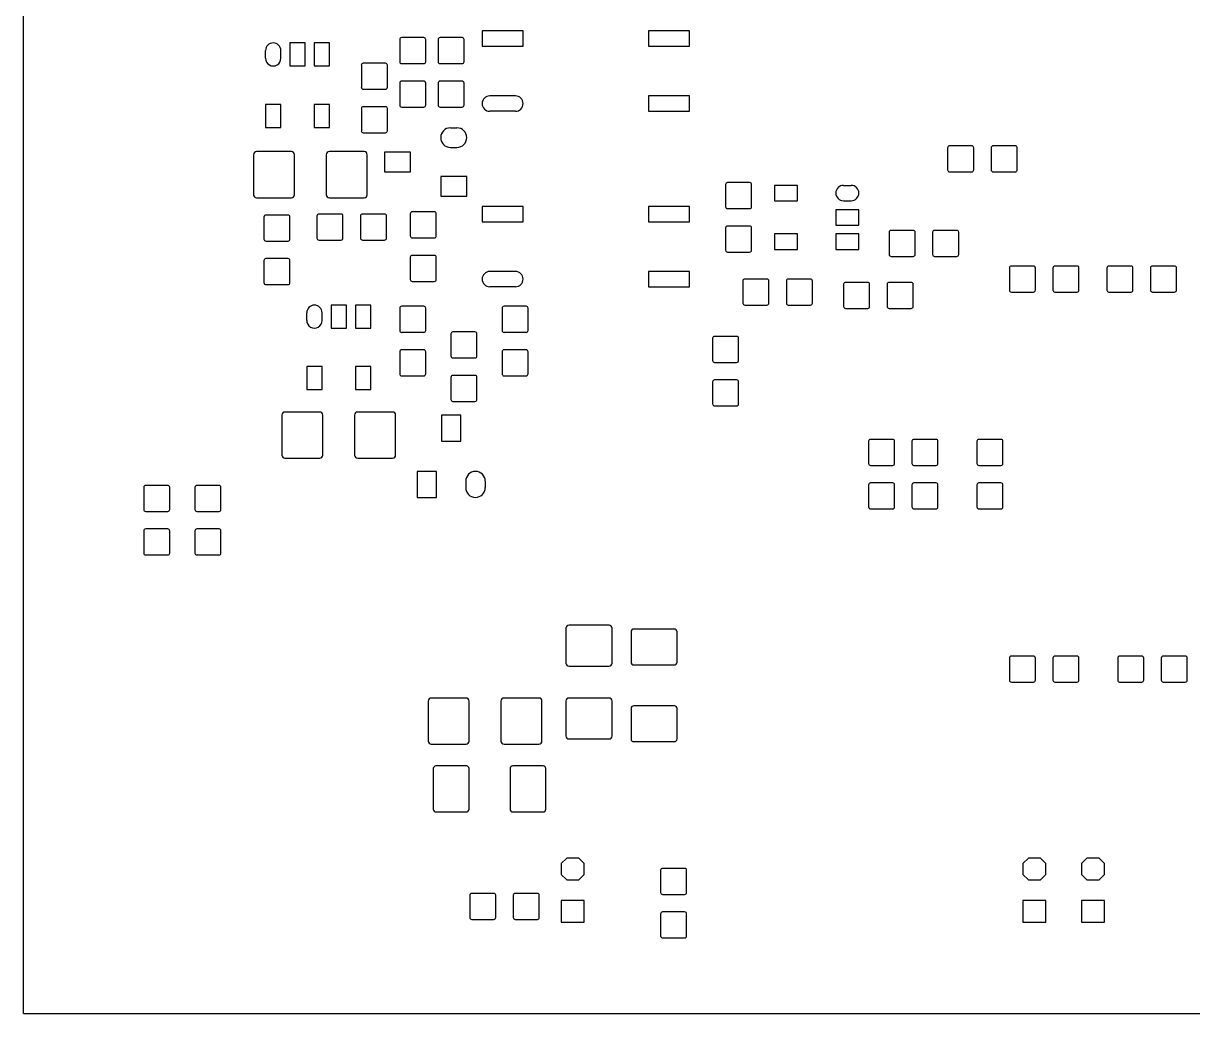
# Model space of a CAD drawing. Header units: millimetres. Extents: x 34 to 187, y 46 to 127.
# Drawn here: x 34.29 to 79.97, y 45.72 to 84.41 of the extents above; entities that cross this region are included whole.
import ezdxf

# ---------------------------------------------------------------- set-up
doc = ezdxf.new("R2010")
doc.units = ezdxf.units.MM
doc.layers.add('BottomPaste', color=16, linetype='Continuous')
doc.layers.add('KeepOutLayer', color=6, linetype='Continuous')

# ---------------------------------------------------------------- blocks, each defined once
blk = doc.blocks.new('RES_0603_B_2')
at = {"layer": 'BottomPaste'}
for p, q in [((-0.418, 0.508), (-1.282, 0.508)), ((1.282, 0.508), (0.418, 0.508)), ((-1.358, 0.432), (-1.358, -0.432)), ((-0.342, -0.432), (-0.342, 0.432)), ((0.342, 0.432), (0.342, -0.432)), ((1.358, -0.432), (1.358, 0.432)), ((-1.282, -0.508), (-0.418, -0.508)), ((0.418, -0.508), (1.282, -0.508))]:
    blk.add_line(p, q, dxfattribs=at)
for centre, start, end in [((-1.282, 0.432), 90, 180), ((-0.418, 0.432), 0, 90), ((0.418, 0.432), 90, 180), ((1.282, 0.432), 0, 90), ((-1.282, -0.432), 180, 270), ((-0.418, -0.432), 270, 0), ((0.418, -0.432), 180, 270), ((1.282, -0.432), 270, 0)]:
    blk.add_arc(centre, 0.0762, start, end, dxfattribs=at)
blk = doc.blocks.new('RES_0603_B_3')
at = {"layer": 'BottomPaste'}
for p, q in [((-0.418, 0.508), (-1.282, 0.508)), ((1.282, 0.508), (0.418, 0.508)), ((-1.358, 0.432), (-1.358, -0.432)), ((-0.342, -0.432), (-0.342, 0.432)), ((0.342, 0.432), (0.342, -0.432)), ((1.358, -0.432), (1.358, 0.432)), ((-1.282, -0.508), (-0.418, -0.508)), ((0.418, -0.508), (1.282, -0.508))]:
    blk.add_line(p, q, dxfattribs=at)
for centre, start, end in [((-1.282, 0.432), 90, 180), ((-0.418, 0.432), 0, 90), ((0.418, 0.432), 90, 180), ((1.282, 0.432), 0, 90), ((-1.282, -0.432), 180, 270), ((-0.418, -0.432), 270, 0), ((0.418, -0.432), 180, 270), ((1.282, -0.432), 270, 0)]:
    blk.add_arc(centre, 0.0762, start, end, dxfattribs=at)
blk = doc.blocks.new('RES_0603_B_20')
at = {"layer": 'BottomPaste'}
for p, q in [((-0.418, 0.508), (-1.282, 0.508)), ((1.282, 0.508), (0.418, 0.508)), ((-1.358, 0.432), (-1.358, -0.432)), ((-0.342, -0.432), (-0.342, 0.432)), ((0.342, 0.432), (0.342, -0.432)), ((1.358, -0.432), (1.358, 0.432)), ((-1.282, -0.508), (-0.418, -0.508)), ((0.418, -0.508), (1.282, -0.508))]:
    blk.add_line(p, q, dxfattribs=at)
for centre, start, end in [((-1.282, 0.432), 90, 180), ((-0.418, 0.432), 0, 90), ((0.418, 0.432), 90, 180), ((1.282, 0.432), 0, 90), ((-1.282, -0.432), 180, 270), ((-0.418, -0.432), 270, 0), ((0.418, -0.432), 180, 270), ((1.282, -0.432), 270, 0)]:
    blk.add_arc(centre, 0.0762, start, end, dxfattribs=at)
blk = doc.blocks.new('LED_0603_GREEN_B_22')
at = {"layer": 'BottomPaste'}
for p, q in [((-0.4, 0.45), (-1.25, 0.45)), ((-1.25, 0.45), (-1.25, -0.45)), ((-0.4, -0.45), (-0.4, 0.45)), ((0.612, 0.45), (0.4, 0.238)), ((0.4, 0.238), (0.4, -0.238)), ((1.038, 0.45), (0.612, 0.45)), ((1.25, 0.238), (1.038, 0.45)), ((1.25, -0.238), (1.25, 0.238)), ((-1.25, -0.45), (-0.4, -0.45)), ((0.4, -0.238), (0.612, -0.45)), ((0.612, -0.45), (1.038, -0.45)), ((1.038, -0.45), (1.25, -0.238))]:
    blk.add_line(p, q, dxfattribs=at)
blk = doc.blocks.new('TOSH_11_4C1_N_B_30')
at = {"layer": 'BottomPaste'}
for p, q in [((-2.45, 1.57), (-4.05, 1.57)), ((-4.05, 1.57), (-4.05, 0.97)), ((-2.45, 0.97), (-2.45, 1.57)), ((4.05, 1.57), (2.45, 1.57)), ((2.45, 1.57), (2.45, 0.97)), ((4.05, 0.97), (4.05, 1.57)), ((-4.05, 0.97), (-2.45, 0.97)), ((2.45, 0.97), (4.05, 0.97)), ((-2.75, -0.97), (-3.75, -0.97)), ((4.05, -0.97), (2.45, -0.97)), ((2.45, -0.97), (2.45, -1.57)), ((4.05, -1.57), (4.05, -0.97)), ((-2.75, -1.57), (-3.75, -1.57)), ((2.45, -1.57), (4.05, -1.57))]:
    blk.add_line(p, q, dxfattribs=at)
for centre, start, end in [((-3.75, -1.27), 90, 270), ((-2.75, -1.27), 270, 90)]:
    blk.add_arc(centre, 0.3, start, end, dxfattribs=at)
blk = doc.blocks.new('TOSH_11_4C1_N_B_31')
at = {"layer": 'BottomPaste'}
for p, q in [((-2.45, 1.57), (-4.05, 1.57)), ((-4.05, 1.57), (-4.05, 0.97)), ((-2.45, 0.97), (-2.45, 1.57)), ((4.05, 1.57), (2.45, 1.57)), ((2.45, 1.57), (2.45, 0.97)), ((4.05, 0.97), (4.05, 1.57)), ((-4.05, 0.97), (-2.45, 0.97)), ((2.45, 0.97), (4.05, 0.97)), ((-2.75, -0.97), (-3.75, -0.97)), ((4.05, -0.97), (2.45, -0.97)), ((2.45, -0.97), (2.45, -1.57)), ((4.05, -1.57), (4.05, -0.97)), ((-2.75, -1.57), (-3.75, -1.57)), ((2.45, -1.57), (4.05, -1.57))]:
    blk.add_line(p, q, dxfattribs=at)
for centre, start, end in [((-3.75, -1.27), 90, 270), ((-2.75, -1.27), 270, 90)]:
    blk.add_arc(centre, 0.3, start, end, dxfattribs=at)
blk = doc.blocks.new('RES_0603_B_39')
at = {"layer": 'BottomPaste'}
for p, q in [((-0.418, 0.508), (-1.282, 0.508)), ((1.282, 0.508), (0.418, 0.508)), ((-1.358, 0.432), (-1.358, -0.432)), ((-0.342, -0.432), (-0.342, 0.432)), ((0.342, 0.432), (0.342, -0.432)), ((1.358, -0.432), (1.358, 0.432)), ((-1.282, -0.508), (-0.418, -0.508)), ((0.418, -0.508), (1.282, -0.508))]:
    blk.add_line(p, q, dxfattribs=at)
for centre, start, end in [((-1.282, 0.432), 90, 180), ((-0.418, 0.432), 0, 90), ((0.418, 0.432), 90, 180), ((1.282, 0.432), 0, 90), ((-1.282, -0.432), 180, 270), ((-0.418, -0.432), 270, 0), ((0.418, -0.432), 180, 270), ((1.282, -0.432), 270, 0)]:
    blk.add_arc(centre, 0.0762, start, end, dxfattribs=at)
blk = doc.blocks.new('RES_0603_B_40')
at = {"layer": 'BottomPaste'}
for p, q in [((-0.418, 0.508), (-1.282, 0.508)), ((1.282, 0.508), (0.418, 0.508)), ((-1.358, 0.432), (-1.358, -0.432)), ((-0.342, -0.432), (-0.342, 0.432)), ((0.342, 0.432), (0.342, -0.432)), ((1.358, -0.432), (1.358, 0.432)), ((-1.282, -0.508), (-0.418, -0.508)), ((0.418, -0.508), (1.282, -0.508))]:
    blk.add_line(p, q, dxfattribs=at)
for centre, start, end in [((-1.282, 0.432), 90, 180), ((-0.418, 0.432), 0, 90), ((0.418, 0.432), 90, 180), ((1.282, 0.432), 0, 90), ((-1.282, -0.432), 180, 270), ((-0.418, -0.432), 270, 0), ((0.418, -0.432), 180, 270), ((1.282, -0.432), 270, 0)]:
    blk.add_arc(centre, 0.0762, start, end, dxfattribs=at)
blk = doc.blocks.new('RES_0603_B_41')
at = {"layer": 'BottomPaste'}
for p, q in [((-0.418, 0.508), (-1.282, 0.508)), ((1.282, 0.508), (0.418, 0.508)), ((-1.358, 0.432), (-1.358, -0.432)), ((-0.342, -0.432), (-0.342, 0.432)), ((0.342, 0.432), (0.342, -0.432)), ((1.358, -0.432), (1.358, 0.432)), ((-1.282, -0.508), (-0.418, -0.508)), ((0.418, -0.508), (1.282, -0.508))]:
    blk.add_line(p, q, dxfattribs=at)
for centre, start, end in [((-1.282, 0.432), 90, 180), ((-0.418, 0.432), 0, 90), ((0.418, 0.432), 90, 180), ((1.282, 0.432), 0, 90), ((-1.282, -0.432), 180, 270), ((-0.418, -0.432), 270, 0), ((0.418, -0.432), 180, 270), ((1.282, -0.432), 270, 0)]:
    blk.add_arc(centre, 0.0762, start, end, dxfattribs=at)
blk = doc.blocks.new('RES_0603_B_44')
at = {"layer": 'BottomPaste'}
for p, q in [((-0.418, 0.508), (-1.282, 0.508)), ((1.282, 0.508), (0.418, 0.508)), ((-1.358, 0.432), (-1.358, -0.432)), ((-0.342, -0.432), (-0.342, 0.432)), ((0.342, 0.432), (0.342, -0.432)), ((1.358, -0.432), (1.358, 0.432)), ((-1.282, -0.508), (-0.418, -0.508)), ((0.418, -0.508), (1.282, -0.508))]:
    blk.add_line(p, q, dxfattribs=at)
for centre, start, end in [((-1.282, 0.432), 90, 180), ((-0.418, 0.432), 0, 90), ((0.418, 0.432), 90, 180), ((1.282, 0.432), 0, 90), ((-1.282, -0.432), 180, 270), ((-0.418, -0.432), 270, 0), ((0.418, -0.432), 180, 270), ((1.282, -0.432), 270, 0)]:
    blk.add_arc(centre, 0.0762, start, end, dxfattribs=at)
blk = doc.blocks.new('RES_0603_B_45')
at = {"layer": 'BottomPaste'}
for p, q in [((-0.418, 0.508), (-1.282, 0.508)), ((1.282, 0.508), (0.418, 0.508)), ((-1.358, 0.432), (-1.358, -0.432)), ((-0.342, -0.432), (-0.342, 0.432)), ((0.342, 0.432), (0.342, -0.432)), ((1.358, -0.432), (1.358, 0.432)), ((-1.282, -0.508), (-0.418, -0.508)), ((0.418, -0.508), (1.282, -0.508))]:
    blk.add_line(p, q, dxfattribs=at)
for centre, start, end in [((-1.282, 0.432), 90, 180), ((-0.418, 0.432), 0, 90), ((0.418, 0.432), 90, 180), ((1.282, 0.432), 0, 90), ((-1.282, -0.432), 180, 270), ((-0.418, -0.432), 270, 0), ((0.418, -0.432), 180, 270), ((1.282, -0.432), 270, 0)]:
    blk.add_arc(centre, 0.0762, start, end, dxfattribs=at)
blk = doc.blocks.new('RES_0603_B_46')
at = {"layer": 'BottomPaste'}
for p, q in [((-0.418, 0.508), (-1.282, 0.508)), ((1.282, 0.508), (0.418, 0.508)), ((-1.358, 0.432), (-1.358, -0.432)), ((-0.342, -0.432), (-0.342, 0.432)), ((0.342, 0.432), (0.342, -0.432)), ((1.358, -0.432), (1.358, 0.432)), ((-1.282, -0.508), (-0.418, -0.508)), ((0.418, -0.508), (1.282, -0.508))]:
    blk.add_line(p, q, dxfattribs=at)
for centre, start, end in [((-1.282, 0.432), 90, 180), ((-0.418, 0.432), 0, 90), ((0.418, 0.432), 90, 180), ((1.282, 0.432), 0, 90), ((-1.282, -0.432), 180, 270), ((-0.418, -0.432), 270, 0), ((0.418, -0.432), 180, 270), ((1.282, -0.432), 270, 0)]:
    blk.add_arc(centre, 0.0762, start, end, dxfattribs=at)
blk = doc.blocks.new('RES_0603_B_47')
at = {"layer": 'BottomPaste'}
for p, q in [((-0.418, 0.508), (-1.282, 0.508)), ((1.282, 0.508), (0.418, 0.508)), ((-1.358, 0.432), (-1.358, -0.432)), ((-0.342, -0.432), (-0.342, 0.432)), ((0.342, 0.432), (0.342, -0.432)), ((1.358, -0.432), (1.358, 0.432)), ((-1.282, -0.508), (-0.418, -0.508)), ((0.418, -0.508), (1.282, -0.508))]:
    blk.add_line(p, q, dxfattribs=at)
for centre, start, end in [((-1.282, 0.432), 90, 180), ((-0.418, 0.432), 0, 90), ((0.418, 0.432), 90, 180), ((1.282, 0.432), 0, 90), ((-1.282, -0.432), 180, 270), ((-0.418, -0.432), 270, 0), ((0.418, -0.432), 180, 270), ((1.282, -0.432), 270, 0)]:
    blk.add_arc(centre, 0.0762, start, end, dxfattribs=at)
blk = doc.blocks.new('RES_0603_B_48')
at = {"layer": 'BottomPaste'}
for p, q in [((-0.418, 0.508), (-1.282, 0.508)), ((1.282, 0.508), (0.418, 0.508)), ((-1.358, 0.432), (-1.358, -0.432)), ((-0.342, -0.432), (-0.342, 0.432)), ((0.342, 0.432), (0.342, -0.432)), ((1.358, -0.432), (1.358, 0.432)), ((-1.282, -0.508), (-0.418, -0.508)), ((0.418, -0.508), (1.282, -0.508))]:
    blk.add_line(p, q, dxfattribs=at)
for centre, start, end in [((-1.282, 0.432), 90, 180), ((-0.418, 0.432), 0, 90), ((0.418, 0.432), 90, 180), ((1.282, 0.432), 0, 90), ((-1.282, -0.432), 180, 270), ((-0.418, -0.432), 270, 0), ((0.418, -0.432), 180, 270), ((1.282, -0.432), 270, 0)]:
    blk.add_arc(centre, 0.0762, start, end, dxfattribs=at)
blk = doc.blocks.new('RES_0603_B_49')
at = {"layer": 'BottomPaste'}
for p, q in [((-0.418, 0.508), (-1.282, 0.508)), ((1.282, 0.508), (0.418, 0.508)), ((-1.358, 0.432), (-1.358, -0.432)), ((-0.342, -0.432), (-0.342, 0.432)), ((0.342, 0.432), (0.342, -0.432)), ((1.358, -0.432), (1.358, 0.432)), ((-1.282, -0.508), (-0.418, -0.508)), ((0.418, -0.508), (1.282, -0.508))]:
    blk.add_line(p, q, dxfattribs=at)
for centre, start, end in [((-1.282, 0.432), 90, 180), ((-0.418, 0.432), 0, 90), ((0.418, 0.432), 90, 180), ((1.282, 0.432), 0, 90), ((-1.282, -0.432), 180, 270), ((-0.418, -0.432), 270, 0), ((0.418, -0.432), 180, 270), ((1.282, -0.432), 270, 0)]:
    blk.add_arc(centre, 0.0762, start, end, dxfattribs=at)
blk = doc.blocks.new('RES_0603_B_50')
at = {"layer": 'BottomPaste'}
for p, q in [((-0.418, 0.508), (-1.282, 0.508)), ((1.282, 0.508), (0.418, 0.508)), ((-1.358, 0.432), (-1.358, -0.432)), ((-0.342, -0.432), (-0.342, 0.432)), ((0.342, 0.432), (0.342, -0.432)), ((1.358, -0.432), (1.358, 0.432)), ((-1.282, -0.508), (-0.418, -0.508)), ((0.418, -0.508), (1.282, -0.508))]:
    blk.add_line(p, q, dxfattribs=at)
for centre, start, end in [((-1.282, 0.432), 90, 180), ((-0.418, 0.432), 0, 90), ((0.418, 0.432), 90, 180), ((1.282, 0.432), 0, 90), ((-1.282, -0.432), 180, 270), ((-0.418, -0.432), 270, 0), ((0.418, -0.432), 180, 270), ((1.282, -0.432), 270, 0)]:
    blk.add_arc(centre, 0.0762, start, end, dxfattribs=at)
blk = doc.blocks.new('RES_0603_B_51')
at = {"layer": 'BottomPaste'}
for p, q in [((-0.418, 0.508), (-1.282, 0.508)), ((1.282, 0.508), (0.418, 0.508)), ((-1.358, 0.432), (-1.358, -0.432)), ((-0.342, -0.432), (-0.342, 0.432)), ((0.342, 0.432), (0.342, -0.432)), ((1.358, -0.432), (1.358, 0.432)), ((-1.282, -0.508), (-0.418, -0.508)), ((0.418, -0.508), (1.282, -0.508))]:
    blk.add_line(p, q, dxfattribs=at)
for centre, start, end in [((-1.282, 0.432), 90, 180), ((-0.418, 0.432), 0, 90), ((0.418, 0.432), 90, 180), ((1.282, 0.432), 0, 90), ((-1.282, -0.432), 180, 270), ((-0.418, -0.432), 270, 0), ((0.418, -0.432), 180, 270), ((1.282, -0.432), 270, 0)]:
    blk.add_arc(centre, 0.0762, start, end, dxfattribs=at)
blk = doc.blocks.new('RES_1206_B_52')
at = {"layer": 'BottomPaste'}
for p, q in [((-2.2, 0.795), (-2.2, -0.795)), ((-0.905, 0.9), (-2.095, 0.9)), ((-0.8, -0.795), (-0.8, 0.795)), ((0.8, 0.795), (0.8, -0.795)), ((2.095, 0.9), (0.905, 0.9)), ((2.2, -0.795), (2.2, 0.795)), ((-2.095, -0.9), (-0.905, -0.9)), ((0.905, -0.9), (2.095, -0.9))]:
    blk.add_line(p, q, dxfattribs=at)
for centre, start, end in [((-2.095, 0.795), 90, 180), ((-0.905, 0.795), 0, 90), ((0.905, 0.795), 90, 180), ((2.095, 0.795), 0, 90), ((-2.095, -0.795), 180, 270), ((-0.905, -0.795), 270, 0), ((0.905, -0.795), 180, 270), ((2.095, -0.795), 270, 0)]:
    blk.add_arc(centre, 0.105, start, end, dxfattribs=at)
blk = doc.blocks.new('RES_0603_B_53')
at = {"layer": 'BottomPaste'}
for p, q in [((-0.418, 0.508), (-1.282, 0.508)), ((1.282, 0.508), (0.418, 0.508)), ((-1.358, 0.432), (-1.358, -0.432)), ((-0.342, -0.432), (-0.342, 0.432)), ((0.342, 0.432), (0.342, -0.432)), ((1.358, -0.432), (1.358, 0.432)), ((-1.282, -0.508), (-0.418, -0.508)), ((0.418, -0.508), (1.282, -0.508))]:
    blk.add_line(p, q, dxfattribs=at)
for centre, start, end in [((-1.282, 0.432), 90, 180), ((-0.418, 0.432), 0, 90), ((0.418, 0.432), 90, 180), ((1.282, 0.432), 0, 90), ((-1.282, -0.432), 180, 270), ((-0.418, -0.432), 270, 0), ((0.418, -0.432), 180, 270), ((1.282, -0.432), 270, 0)]:
    blk.add_arc(centre, 0.0762, start, end, dxfattribs=at)
blk = doc.blocks.new('RES_1206_B_55')
at = {"layer": 'BottomPaste'}
for p, q in [((-2.2, 0.795), (-2.2, -0.795)), ((-0.905, 0.9), (-2.095, 0.9)), ((-0.8, -0.795), (-0.8, 0.795)), ((0.8, 0.795), (0.8, -0.795)), ((2.095, 0.9), (0.905, 0.9)), ((2.2, -0.795), (2.2, 0.795)), ((-2.095, -0.9), (-0.905, -0.9)), ((0.905, -0.9), (2.095, -0.9))]:
    blk.add_line(p, q, dxfattribs=at)
for centre, start, end in [((-2.095, 0.795), 90, 180), ((-0.905, 0.795), 0, 90), ((0.905, 0.795), 90, 180), ((2.095, 0.795), 0, 90), ((-2.095, -0.795), 180, 270), ((-0.905, -0.795), 270, 0), ((0.905, -0.795), 180, 270), ((2.095, -0.795), 270, 0)]:
    blk.add_arc(centre, 0.105, start, end, dxfattribs=at)
blk = doc.blocks.new('RES_0603_B_59')
at = {"layer": 'BottomPaste'}
for p, q in [((-0.418, 0.508), (-1.282, 0.508)), ((1.282, 0.508), (0.418, 0.508)), ((-1.358, 0.432), (-1.358, -0.432)), ((-0.342, -0.432), (-0.342, 0.432)), ((0.342, 0.432), (0.342, -0.432)), ((1.358, -0.432), (1.358, 0.432)), ((-1.282, -0.508), (-0.418, -0.508)), ((0.418, -0.508), (1.282, -0.508))]:
    blk.add_line(p, q, dxfattribs=at)
for centre, start, end in [((-1.282, 0.432), 90, 180), ((-0.418, 0.432), 0, 90), ((0.418, 0.432), 90, 180), ((1.282, 0.432), 0, 90), ((-1.282, -0.432), 180, 270), ((-0.418, -0.432), 270, 0), ((0.418, -0.432), 180, 270), ((1.282, -0.432), 270, 0)]:
    blk.add_arc(centre, 0.0762, start, end, dxfattribs=at)
blk = doc.blocks.new('RES_0603_B_60')
at = {"layer": 'BottomPaste'}
for p, q in [((-0.418, 0.508), (-1.282, 0.508)), ((1.282, 0.508), (0.418, 0.508)), ((-1.358, 0.432), (-1.358, -0.432)), ((-0.342, -0.432), (-0.342, 0.432)), ((0.342, 0.432), (0.342, -0.432)), ((1.358, -0.432), (1.358, 0.432)), ((-1.282, -0.508), (-0.418, -0.508)), ((0.418, -0.508), (1.282, -0.508))]:
    blk.add_line(p, q, dxfattribs=at)
for centre, start, end in [((-1.282, 0.432), 90, 180), ((-0.418, 0.432), 0, 90), ((0.418, 0.432), 90, 180), ((1.282, 0.432), 0, 90), ((-1.282, -0.432), 180, 270), ((-0.418, -0.432), 270, 0), ((0.418, -0.432), 180, 270), ((1.282, -0.432), 270, 0)]:
    blk.add_arc(centre, 0.0762, start, end, dxfattribs=at)
blk = doc.blocks.new('SOT23_5_DBV_R_PDSO_G5_B_83')
at = {"layer": 'BottomPaste'}
for p, q in [((-0.75, 1.25), (-1.65, 1.25)), ((-1.65, 1.25), (-1.65, 0.65)), ((-0.75, 0.65), (-0.75, 1.25)), ((1.65, 1.25), (0.75, 1.25)), ((0.75, 1.25), (0.75, 0.65)), ((1.65, 0.65), (1.65, 1.25)), ((-1.65, 0.65), (-0.75, 0.65)), ((0.75, 0.65), (1.65, 0.65)), ((-0.75, 0.3), (-1.65, 0.3)), ((-1.65, 0.3), (-1.65, -0.3)), ((-0.75, -0.3), (-0.75, 0.3)), ((-1.65, -0.3), (-0.75, -0.3)), ((-1.05, -0.65), (-1.35, -0.65)), ((1.65, -0.65), (0.75, -0.65)), ((0.75, -0.65), (0.75, -1.25)), ((1.65, -1.25), (1.65, -0.65)), ((-1.05, -1.25), (-1.35, -1.25)), ((0.75, -1.25), (1.65, -1.25))]:
    blk.add_line(p, q, dxfattribs=at)
for centre, start, end in [((-1.35, -0.95), 90, 270), ((-1.05, -0.95), 270, 90)]:
    blk.add_arc(centre, 0.3, start, end, dxfattribs=at)
blk = doc.blocks.new('SOT23_5_DBV_R_PDSO_G5_B_84')
at = {"layer": 'BottomPaste'}
for p, q in [((-0.75, 1.25), (-1.65, 1.25)), ((-1.65, 1.25), (-1.65, 0.65)), ((-0.75, 0.65), (-0.75, 1.25)), ((1.65, 1.25), (0.75, 1.25)), ((0.75, 1.25), (0.75, 0.65)), ((1.65, 0.65), (1.65, 1.25)), ((-1.65, 0.65), (-0.75, 0.65)), ((0.75, 0.65), (1.65, 0.65)), ((-0.75, 0.3), (-1.65, 0.3)), ((-1.65, 0.3), (-1.65, -0.3)), ((-0.75, -0.3), (-0.75, 0.3)), ((-1.65, -0.3), (-0.75, -0.3)), ((-1.05, -0.65), (-1.35, -0.65)), ((1.65, -0.65), (0.75, -0.65)), ((0.75, -0.65), (0.75, -1.25)), ((1.65, -1.25), (1.65, -0.65)), ((-1.05, -1.25), (-1.35, -1.25)), ((0.75, -1.25), (1.65, -1.25))]:
    blk.add_line(p, q, dxfattribs=at)
for centre, start, end in [((-1.35, -0.95), 90, 270), ((-1.05, -0.95), 270, 90)]:
    blk.add_arc(centre, 0.3, start, end, dxfattribs=at)
blk = doc.blocks.new('SOT23_5_DBV_R_PDSO_G5_B_85')
at = {"layer": 'BottomPaste'}
for p, q in [((-0.75, 1.25), (-1.65, 1.25)), ((-1.65, 1.25), (-1.65, 0.65)), ((-0.75, 0.65), (-0.75, 1.25)), ((1.65, 1.25), (0.75, 1.25)), ((0.75, 1.25), (0.75, 0.65)), ((1.65, 0.65), (1.65, 1.25)), ((-1.65, 0.65), (-0.75, 0.65)), ((0.75, 0.65), (1.65, 0.65)), ((-0.75, 0.3), (-1.65, 0.3)), ((-1.65, 0.3), (-1.65, -0.3)), ((-0.75, -0.3), (-0.75, 0.3)), ((-1.65, -0.3), (-0.75, -0.3)), ((-1.05, -0.65), (-1.35, -0.65)), ((1.65, -0.65), (0.75, -0.65)), ((0.75, -0.65), (0.75, -1.25)), ((1.65, -1.25), (1.65, -0.65)), ((-1.05, -1.25), (-1.35, -1.25)), ((0.75, -1.25), (1.65, -1.25))]:
    blk.add_line(p, q, dxfattribs=at)
for centre, start, end in [((-1.35, -0.95), 90, 270), ((-1.05, -0.95), 270, 90)]:
    blk.add_arc(centre, 0.3, start, end, dxfattribs=at)
blk = doc.blocks.new('LED_0603_GREEN_B_88')
at = {"layer": 'BottomPaste'}
for p, q in [((-0.4, 0.45), (-1.25, 0.45)), ((-1.25, 0.45), (-1.25, -0.45)), ((-0.4, -0.45), (-0.4, 0.45)), ((0.612, 0.45), (0.4, 0.238)), ((0.4, 0.238), (0.4, -0.238)), ((1.038, 0.45), (0.612, 0.45)), ((1.25, 0.238), (1.038, 0.45)), ((1.25, -0.238), (1.25, 0.238)), ((-1.25, -0.45), (-0.4, -0.45)), ((0.4, -0.238), (0.612, -0.45)), ((0.612, -0.45), (1.038, -0.45)), ((1.038, -0.45), (1.25, -0.238))]:
    blk.add_line(p, q, dxfattribs=at)
blk = doc.blocks.new('LED_0603_GREEN_B_90')
at = {"layer": 'BottomPaste'}
for p, q in [((-0.4, 0.45), (-1.25, 0.45)), ((-1.25, 0.45), (-1.25, -0.45)), ((-0.4, -0.45), (-0.4, 0.45)), ((0.612, 0.45), (0.4, 0.238)), ((0.4, 0.238), (0.4, -0.238)), ((1.038, 0.45), (0.612, 0.45)), ((1.25, 0.238), (1.038, 0.45)), ((1.25, -0.238), (1.25, 0.238)), ((-1.25, -0.45), (-0.4, -0.45)), ((0.4, -0.238), (0.612, -0.45)), ((0.612, -0.45), (1.038, -0.45)), ((1.038, -0.45), (1.25, -0.238))]:
    blk.add_line(p, q, dxfattribs=at)
blk = doc.blocks.new('CAP_1206_B_96')
at = {"layer": 'BottomPaste'}
for p, q in [((-2.2225, 0.781685), (-2.2225, -0.781685)), ((-0.742315, 0.9017), (-2.102485, 0.9017)), ((-0.6223, -0.781685), (-0.6223, 0.781685)), ((0.6223, 0.781685), (0.6223, -0.781685)), ((2.102485, 0.9017), (0.742315, 0.9017)), ((2.2225, -0.781685), (2.2225, 0.781685)), ((-2.102485, -0.9017), (-0.742315, -0.9017)), ((0.742315, -0.9017), (2.102485, -0.9017))]:
    blk.add_line(p, q, dxfattribs=at)
for centre, start, end in [((-2.102485, 0.781685), 90, 180), ((-0.742315, 0.781685), 0, 90), ((0.742315, 0.781685), 90, 180), ((2.102485, 0.781685), 0, 90), ((-2.102485, -0.781685), 180, 270), ((-0.742315, -0.781685), 270, 0), ((0.742315, -0.781685), 180, 270), ((2.102485, -0.781685), 270, 0)]:
    blk.add_arc(centre, 0.120015, start, end, dxfattribs=at)
blk = doc.blocks.new('CAP_0603_B_97')
at = {"layer": 'BottomPaste'}
for p, q in [((-0.418, 0.508), (-1.282, 0.508)), ((1.282, 0.508), (0.418, 0.508)), ((-1.358, 0.432), (-1.358, -0.432)), ((-0.342, -0.432), (-0.342, 0.432)), ((0.342, 0.432), (0.342, -0.432)), ((1.358, -0.432), (1.358, 0.432)), ((-1.282, -0.508), (-0.418, -0.508)), ((0.418, -0.508), (1.282, -0.508))]:
    blk.add_line(p, q, dxfattribs=at)
for centre, start, end in [((-1.282, 0.432), 90, 180), ((-0.418, 0.432), 0, 90), ((0.418, 0.432), 90, 180), ((1.282, 0.432), 0, 90), ((-1.282, -0.432), 180, 270), ((-0.418, -0.432), 270, 0), ((0.418, -0.432), 180, 270), ((1.282, -0.432), 270, 0)]:
    blk.add_arc(centre, 0.0762, start, end, dxfattribs=at)
blk = doc.blocks.new('CAP_0603_B_98')
at = {"layer": 'BottomPaste'}
for p, q in [((-0.418, 0.508), (-1.282, 0.508)), ((1.282, 0.508), (0.418, 0.508)), ((-1.358, 0.432), (-1.358, -0.432)), ((-0.342, -0.432), (-0.342, 0.432)), ((0.342, 0.432), (0.342, -0.432)), ((1.358, -0.432), (1.358, 0.432)), ((-1.282, -0.508), (-0.418, -0.508)), ((0.418, -0.508), (1.282, -0.508))]:
    blk.add_line(p, q, dxfattribs=at)
for centre, start, end in [((-1.282, 0.432), 90, 180), ((-0.418, 0.432), 0, 90), ((0.418, 0.432), 90, 180), ((1.282, 0.432), 0, 90), ((-1.282, -0.432), 180, 270), ((-0.418, -0.432), 270, 0), ((0.418, -0.432), 180, 270), ((1.282, -0.432), 270, 0)]:
    blk.add_arc(centre, 0.0762, start, end, dxfattribs=at)
blk = doc.blocks.new('CAP_1206_B_100')
at = {"layer": 'BottomPaste'}
for p, q in [((-2.2225, 0.781685), (-2.2225, -0.781685)), ((-0.742315, 0.9017), (-2.102485, 0.9017)), ((-0.6223, -0.781685), (-0.6223, 0.781685)), ((0.6223, 0.781685), (0.6223, -0.781685)), ((2.102485, 0.9017), (0.742315, 0.9017)), ((2.2225, -0.781685), (2.2225, 0.781685)), ((-2.102485, -0.9017), (-0.742315, -0.9017)), ((0.742315, -0.9017), (2.102485, -0.9017))]:
    blk.add_line(p, q, dxfattribs=at)
for centre, start, end in [((-2.102485, 0.781685), 90, 180), ((-0.742315, 0.781685), 0, 90), ((0.742315, 0.781685), 90, 180), ((2.102485, 0.781685), 0, 90), ((-2.102485, -0.781685), 180, 270), ((-0.742315, -0.781685), 270, 0), ((0.742315, -0.781685), 180, 270), ((2.102485, -0.781685), 270, 0)]:
    blk.add_arc(centre, 0.120015, start, end, dxfattribs=at)
blk = doc.blocks.new('CAP_1206_B_157')
at = {"layer": 'BottomPaste'}
for p, q in [((-2.2225, 0.781685), (-2.2225, -0.781685)), ((-0.742315, 0.9017), (-2.102485, 0.9017)), ((-0.6223, -0.781685), (-0.6223, 0.781685)), ((0.6223, 0.781685), (0.6223, -0.781685)), ((2.102485, 0.9017), (0.742315, 0.9017)), ((2.2225, -0.781685), (2.2225, 0.781685)), ((-2.102485, -0.9017), (-0.742315, -0.9017)), ((0.742315, -0.9017), (2.102485, -0.9017))]:
    blk.add_line(p, q, dxfattribs=at)
for centre, start, end in [((-2.102485, 0.781685), 90, 180), ((-0.742315, 0.781685), 360, 90), ((0.742315, 0.781685), 90, 180), ((2.102485, 0.781685), 360, 90), ((-2.102485, -0.781685), 180, 270), ((-0.742315, -0.781685), 270, 360), ((0.742315, -0.781685), 180, 270), ((2.102485, -0.781685), 270, 360)]:
    blk.add_arc(centre, 0.120015, start, end, dxfattribs=at)
blk = doc.blocks.new('CAP_1206_B_158')
at = {"layer": 'BottomPaste'}
for p, q in [((-2.2225, 0.781685), (-2.2225, -0.781685)), ((-0.742315, 0.9017), (-2.102485, 0.9017)), ((-0.6223, -0.781685), (-0.6223, 0.781685)), ((0.6223, 0.781685), (0.6223, -0.781685)), ((2.102485, 0.9017), (0.742315, 0.9017)), ((2.2225, -0.781685), (2.2225, 0.781685)), ((-2.102485, -0.9017), (-0.742315, -0.9017)), ((0.742315, -0.9017), (2.102485, -0.9017))]:
    blk.add_line(p, q, dxfattribs=at)
for centre, start, end in [((-2.102485, 0.781685), 90, 180), ((-0.742315, 0.781685), 0, 90), ((0.742315, 0.781685), 90, 180), ((2.102485, 0.781685), 0, 90), ((-2.102485, -0.781685), 180, 270), ((-0.742315, -0.781685), 270, 0), ((0.742315, -0.781685), 180, 270), ((2.102485, -0.781685), 270, 0)]:
    blk.add_arc(centre, 0.120015, start, end, dxfattribs=at)
blk = doc.blocks.new('CAP_0603_B_159')
at = {"layer": 'BottomPaste'}
for p, q in [((-0.418, 0.508), (-1.282, 0.508)), ((1.282, 0.508), (0.418, 0.508)), ((-1.358, 0.432), (-1.358, -0.432)), ((-0.342, -0.432), (-0.342, 0.432)), ((0.342, 0.432), (0.342, -0.432)), ((1.358, -0.432), (1.358, 0.432)), ((-1.282, -0.508), (-0.418, -0.508)), ((0.418, -0.508), (1.282, -0.508))]:
    blk.add_line(p, q, dxfattribs=at)
for centre, start, end in [((-1.282, 0.432), 90, 180), ((-0.418, 0.432), 0, 90), ((0.418, 0.432), 90, 180), ((1.282, 0.432), 0, 90), ((-1.282, -0.432), 180, 270), ((-0.418, -0.432), 270, 0), ((0.418, -0.432), 180, 270), ((1.282, -0.432), 270, 0)]:
    blk.add_arc(centre, 0.0762, start, end, dxfattribs=at)
blk = doc.blocks.new('RES_0603_B_173')
at = {"layer": 'BottomPaste'}
for p, q in [((-0.418, 0.508), (-1.282, 0.508)), ((1.282, 0.508), (0.418, 0.508)), ((-1.358, 0.432), (-1.358, -0.432)), ((-0.342, -0.432), (-0.342, 0.432)), ((0.342, 0.432), (0.342, -0.432)), ((1.358, -0.432), (1.358, 0.432)), ((-1.282, -0.508), (-0.418, -0.508)), ((0.418, -0.508), (1.282, -0.508))]:
    blk.add_line(p, q, dxfattribs=at)
for centre, start, end in [((-1.282, 0.432), 90, 180), ((-0.418, 0.432), 0, 90), ((0.418, 0.432), 90, 180), ((1.282, 0.432), 0, 90), ((-1.282, -0.432), 180, 270), ((-0.418, -0.432), 270, 0), ((0.418, -0.432), 180, 270), ((1.282, -0.432), 270, 0)]:
    blk.add_arc(centre, 0.0762, start, end, dxfattribs=at)
blk = doc.blocks.new('RES_0603_B_174')
at = {"layer": 'BottomPaste'}
for p, q in [((-0.418, 0.508), (-1.282, 0.508)), ((1.282, 0.508), (0.418, 0.508)), ((-1.358, 0.432), (-1.358, -0.432)), ((-0.342, -0.432), (-0.342, 0.432)), ((0.342, 0.432), (0.342, -0.432)), ((1.358, -0.432), (1.358, 0.432)), ((-1.282, -0.508), (-0.418, -0.508)), ((0.418, -0.508), (1.282, -0.508))]:
    blk.add_line(p, q, dxfattribs=at)
for centre, start, end in [((-1.282, 0.432), 90, 180), ((-0.418, 0.432), 0, 90), ((0.418, 0.432), 90, 180), ((1.282, 0.432), 0, 90), ((-1.282, -0.432), 180, 270), ((-0.418, -0.432), 270, 0), ((0.418, -0.432), 180, 270), ((1.282, -0.432), 270, 0)]:
    blk.add_arc(centre, 0.0762, start, end, dxfattribs=at)
blk = doc.blocks.new('RES_0603_B_184')
at = {"layer": 'BottomPaste'}
for p, q in [((-0.418, 0.508), (-1.282, 0.508)), ((1.282, 0.508), (0.418, 0.508)), ((-1.358, 0.432), (-1.358, -0.432)), ((-0.342, -0.432), (-0.342, 0.432)), ((0.342, 0.432), (0.342, -0.432)), ((1.358, -0.432), (1.358, 0.432)), ((-1.282, -0.508), (-0.418, -0.508)), ((0.418, -0.508), (1.282, -0.508))]:
    blk.add_line(p, q, dxfattribs=at)
for centre, start, end in [((-1.282, 0.432), 90, 180), ((-0.418, 0.432), 0, 90), ((0.418, 0.432), 90, 180), ((1.282, 0.432), 0, 90), ((-1.282, -0.432), 180, 270), ((-0.418, -0.432), 270, 0), ((0.418, -0.432), 180, 270), ((1.282, -0.432), 270, 0)]:
    blk.add_arc(centre, 0.0762, start, end, dxfattribs=at)
blk = doc.blocks.new('RES_0603_B_185')
at = {"layer": 'BottomPaste'}
for p, q in [((-0.418, 0.508), (-1.282, 0.508)), ((1.282, 0.508), (0.418, 0.508)), ((-1.358, 0.432), (-1.358, -0.432)), ((-0.342, -0.432), (-0.342, 0.432)), ((0.342, 0.432), (0.342, -0.432)), ((1.358, -0.432), (1.358, 0.432)), ((-1.282, -0.508), (-0.418, -0.508)), ((0.418, -0.508), (1.282, -0.508))]:
    blk.add_line(p, q, dxfattribs=at)
for centre, start, end in [((-1.282, 0.432), 90, 180), ((-0.418, 0.432), 0, 90), ((0.418, 0.432), 90, 180), ((1.282, 0.432), 0, 90), ((-1.282, -0.432), 180, 270), ((-0.418, -0.432), 270, 0), ((0.418, -0.432), 180, 270), ((1.282, -0.432), 270, 0)]:
    blk.add_arc(centre, 0.0762, start, end, dxfattribs=at)
blk = doc.blocks.new('RES_0603_B_186')
at = {"layer": 'BottomPaste'}
for p, q in [((-0.418, 0.508), (-1.282, 0.508)), ((1.282, 0.508), (0.418, 0.508)), ((-1.358, 0.432), (-1.358, -0.432)), ((-0.342, -0.432), (-0.342, 0.432)), ((0.342, 0.432), (0.342, -0.432)), ((1.358, -0.432), (1.358, 0.432)), ((-1.282, -0.508), (-0.418, -0.508)), ((0.418, -0.508), (1.282, -0.508))]:
    blk.add_line(p, q, dxfattribs=at)
for centre, start, end in [((-1.282, 0.432), 90, 180), ((-0.418, 0.432), 0, 90), ((0.418, 0.432), 90, 180), ((1.282, 0.432), 0, 90), ((-1.282, -0.432), 180, 270), ((-0.418, -0.432), 270, 0), ((0.418, -0.432), 180, 270), ((1.282, -0.432), 270, 0)]:
    blk.add_arc(centre, 0.0762, start, end, dxfattribs=at)
blk = doc.blocks.new('RES_0603_B_187')
at = {"layer": 'BottomPaste'}
for p, q in [((-0.418, 0.508), (-1.282, 0.508)), ((1.282, 0.508), (0.418, 0.508)), ((-1.358, 0.432), (-1.358, -0.432)), ((-0.342, -0.432), (-0.342, 0.432)), ((0.342, 0.432), (0.342, -0.432)), ((1.358, -0.432), (1.358, 0.432)), ((-1.282, -0.508), (-0.418, -0.508)), ((0.418, -0.508), (1.282, -0.508))]:
    blk.add_line(p, q, dxfattribs=at)
for centre, start, end in [((-1.282, 0.432), 90, 180), ((-0.418, 0.432), 0, 90), ((0.418, 0.432), 90, 180), ((1.282, 0.432), 0, 90), ((-1.282, -0.432), 180, 270), ((-0.418, -0.432), 270, 0), ((0.418, -0.432), 180, 270), ((1.282, -0.432), 270, 0)]:
    blk.add_arc(centre, 0.0762, start, end, dxfattribs=at)
blk = doc.blocks.new('SOT23_3_B_188')
at = {"layer": 'BottomPaste'}
for p, q in [((-0.592, 1.331), (-1.608, 1.331)), ((-1.608, 1.331), (-1.608, 0.569)), ((-0.592, 0.569), (-0.592, 1.331)), ((-1.608, 0.569), (-0.592, 0.569)), ((1.608, 0.381), (0.592, 0.381)), ((0.592, 0.381), (0.592, -0.381)), ((1.608, -0.381), (1.608, 0.381)), ((0.592, -0.381), (1.608, -0.381)), ((-0.973, -0.569), (-1.227, -0.569)), ((-0.973, -1.331), (-1.227, -1.331))]:
    blk.add_line(p, q, dxfattribs=at)
for centre, start, end in [((-1.227, -0.95), 90, 270), ((-0.973, -0.95), 270, 90)]:
    blk.add_arc(centre, 0.381, start, end, dxfattribs=at)
blk = doc.blocks.new('SOT23_3_B_189')
at = {"layer": 'BottomPaste'}
for p, q in [((-0.592, 1.331), (-1.608, 1.331)), ((-1.608, 1.331), (-1.608, 0.569)), ((-0.592, 0.569), (-0.592, 1.331)), ((-1.608, 0.569), (-0.592, 0.569)), ((1.608, 0.381), (0.592, 0.381)), ((0.592, 0.381), (0.592, -0.381)), ((1.608, -0.381), (1.608, 0.381)), ((0.592, -0.381), (1.608, -0.381)), ((-0.973, -0.569), (-1.227, -0.569)), ((-0.973, -1.331), (-1.227, -1.331))]:
    blk.add_line(p, q, dxfattribs=at)
for centre, start, end in [((-1.227, -0.95), 90, 270), ((-0.973, -0.95), 270, 90)]:
    blk.add_arc(centre, 0.381, start, end, dxfattribs=at)

msp = doc.modelspace()

# ---------------------------------------------------------------- linework, layer by layer
at = {"layer": 'KeepOutLayer'}
for q in [(34.29, 127), (186.5, 45.72)]:
    msp.add_line((34.29, 45.72), q, dxfattribs=at)

# ---------------------------------------------------------------- block references
for name, p, rotation in [('TOSH_11_4C1_N_B_31', (56.261, 82.55), 360), ('SOT23_5_DBV_R_PDSO_G5_B_85', (45, 82), 270), ('RES_0603_B_185', (49.5, 82.5), 270), ('RES_0603_B_59', (51, 82.5), 270), ('RES_0603_B_184', (48, 81.5), 270), ('SOT23_3_B_188', (50, 79), 180), ('RES_0603_B_47', (71.755, 79.121), 180), ('CAP_1206_B_100', (45.5, 78.5), 180), ('RES_0603_B_39', (62.23, 76.835), 270), ('SOT23_5_DBV_R_PDSO_G5_B_84', (65.278, 76.835), 180), ('TOSH_11_4C1_N_B_30', (56.261, 75.692), 360), ('RES_0603_B_40', (44.196, 75.565), 90), ('RES_0603_B_46', (47.117, 76.454), 180), ('RES_0603_B_41', (49.911, 75.692), 270), ('CAP_0603_B_97', (69.469, 75.819), 360), ('RES_0603_B_60', (74.168, 74.422), 360), ('RES_0603_B_53', (77.978, 74.422), 180), ('RES_0603_B_44', (63.754, 73.914), 180), ('RES_0603_B_45', (67.691, 73.787), 360), ('SOT23_5_DBV_R_PDSO_G5_B_83', (46.609, 71.755), 270), ('RES_0603_B_174', (49.5, 72), 90), ('RES_0603_B_186', (53.5, 72), 90), ('RES_0603_B_187', (51.5, 71), 90), ('RES_0603_B_48', (61.722, 70.827), 270), ('CAP_1206_B_96', (46.609, 68.326), 180), ('SOT23_3_B_189', (51, 67.5), 90), ('CAP_0603_B_159', (67.818, 66.802), 90), ('RES_0603_B_50', (69.508, 66.802), 270), ('CAP_0603_B_98', (72.048, 66.802), 90), ('RES_0603_B_2', (39.5, 65), 90), ('RES_0603_B_3', (41.5, 65), 90), ('CAP_1206_B_158', (56.388, 58.674), 90), ('RES_1206_B_52', (58.928, 58.547), 270), ('RES_0603_B_51', (74.168, 59.182), 360), ('RES_0603_B_49', (78.398, 59.182), 180), ('CAP_1206_B_157', (52.324, 57.15), 360), ('RES_1206_B_55', (52.5, 54.5), 180), ('LED_0603_GREEN_B_22', (55.753, 50.546), 90), ('LED_0603_GREEN_B_90', (73.787, 50.546), 90), ('LED_0603_GREEN_B_88', (76.073, 50.546), 90), ('RES_0603_B_173', (59.69, 50.038), 90), ('RES_0603_B_20', (53.086, 49.911), 360)]:
    msp.add_blockref(name, p, dxfattribs=dict(rotation=rotation))

doc.saveas('drawing.dxf')
